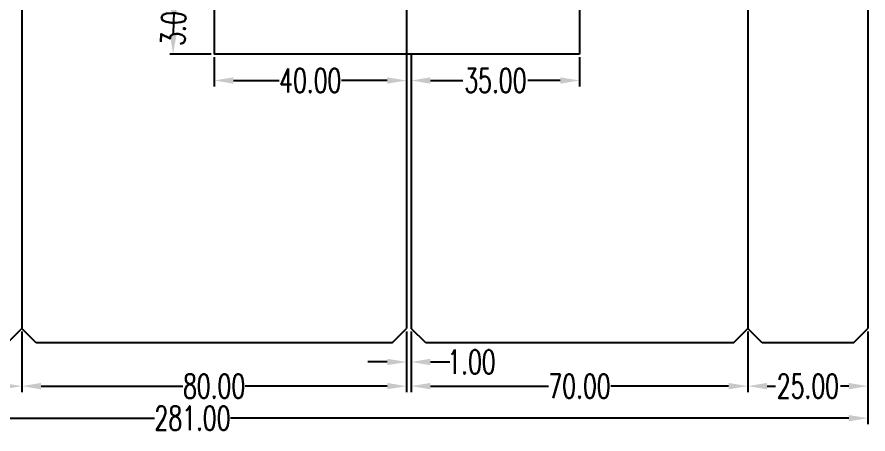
# Model space of a CAD drawing. Header units: inches. Extents: x 149964 to 151052, y -48230 to -47460.
# Drawn here: x 150165.8 to 150342.8, y -47837.7 to -47751 of the extents above; entities that cross this region are included whole.
import ezdxf

# ---------------------------------------------------------------- set-up
doc = ezdxf.new("R2010")
doc.units = ezdxf.units.IN
doc.header["$LTSCALE"] = 2
doc.header["$MEASUREMENT"] = 0
doc.header["$PDMODE"] = 3
doc.header["$PDSIZE"] = 0.3125
doc.layers.get('0').update_dxf_attribs({"linetype": 'CONTINUOUS'})
doc.layers.get('Defpoints').update_dxf_attribs({"linetype": 'CONTINUOUS'})
doc.layers.add('CAV-COR', color=1, linetype='CONTINUOUS')
doc.layers.add('dim', color=3, linetype='CONTINUOUS', lineweight=15)
doc.styles.add('roment', font='txt.shx', dxfattribs={"width": 0.67, "bigfont": 'chineset.shx'})
doc.styles.get("Standard").update_dxf_attribs({"font": 'txt.shx', "width": 0.67})
doc.dimstyles.new('2.00', dxfattribs={"dimtxt": 5, "dimasz": 4, "dimexe": 0.666, "dimexo": 0.626, "dimgap": 1, "dimtad": 0, "dimzin": 0, "dimdsep": 46, "dimtxsty": 'Standard', "dimcen": 0.09, "dimclrd": 3, "dimclre": 3, "dimclrt": 7, "dimazin": 0, "dimtfac": 1, "dimtofl": 0, "dimtmove": 0, "dimatfit": 0, "dimfxl": 0, "dimtolj": 1, "dimtzin": 0, "dimarcsym": 0})
doc.dimstyles.new('ISO-25', dxfattribs={"dimtxt": 5, "dimasz": 4, "dimexe": 1.25, "dimexo": 0.625, "dimtad": 0, "dimzin": 1, "dimdsep": 46, "dimtxsty": 'roment', "dimcen": 0, "dimclrd": 256, "dimclre": 256, "dimclrt": 7, "dimazin": 0, "dimtfac": 1, "dimtofl": 0, "dimtmove": 0, "dimatfit": 3, "dimfxl": 0, "dimarcsym": 0})

# ---------------------------------------------------------------- blocks, each defined once
blk = doc.blocks.new('*D35042')
at = {"layer": 'Defpoints', "color": 0}
for p in [(150206.79, -47758.72), (150246.79, -47758.72), (150246.79, -47764.18)]:
    blk.add_point(p, dxfattribs=at)
at = {"layer": 'dim', "lineweight": -2}
for p, q in [((150206.79, -47759.35), (150206.79, -47765.43)), ((150246.79, -47759.35), (150246.79, -47765.43)), ((150210.79, -47764.18), (150220.31, -47764.18)), ((150242.79, -47764.18), (150233.28, -47764.18))]:
    blk.add_line(p, q, dxfattribs=at)
at = {"layer": 'dim', "linetype": 'ByBlock'}
for points in [[(150210.79, -47763.52), (150210.79, -47764.85), (150206.79, -47764.18)], [(150242.79, -47764.85), (150242.79, -47763.52), (150246.79, -47764.18)]]:
    blk.add_solid(points, dxfattribs=at)
at = {"layer": 'dim', "color": 7, "linetype": 'ByBlock', "insert": (150226.79, -47764.18), "char_height": 5, "attachment_point": 5, "style": 'roment'}
blk.add_mtext('40.00', dxfattribs=at)
blk = doc.blocks.new('*D35043')
at = {"layer": 'Defpoints', "color": 0}
for p in [(150247.79, -47758.72), (150282.79, -47758.72), (150282.79, -47764.18)]:
    blk.add_point(p, dxfattribs=at)
at = {"layer": 'dim', "lineweight": -2}
for p, q in [((150247.79, -47759.35), (150247.79, -47765.43)), ((150282.79, -47759.35), (150282.79, -47765.43)), ((150251.79, -47764.18), (150258.53, -47764.18)), ((150278.79, -47764.18), (150272.06, -47764.18))]:
    blk.add_line(p, q, dxfattribs=at)
at = {"layer": 'dim', "linetype": 'ByBlock'}
for points in [[(150251.79, -47763.52), (150251.79, -47764.85), (150247.79, -47764.18)], [(150278.79, -47764.85), (150278.79, -47763.52), (150282.79, -47764.18)]]:
    blk.add_solid(points, dxfattribs=at)
at = {"layer": 'dim', "color": 7, "linetype": 'ByBlock', "insert": (150265.29, -47764.18), "char_height": 5, "attachment_point": 5, "style": 'roment'}
blk.add_mtext('35.00', dxfattribs=at)
blk = doc.blocks.new('*D35044')
at = {"layer": 'Defpoints', "color": 0}
for p in [(150246.79, -47815.72), (150247.79, -47815.72), (150247.79, -47822.71)]:
    blk.add_point(p, dxfattribs=at)
at = {"layer": 'dim', "lineweight": -2}
for p, q in [((150246.79, -47816.35), (150246.79, -47823.96)), ((150247.79, -47816.35), (150247.79, -47823.96)), ((150242.79, -47822.71), (150238.79, -47822.71)), ((150251.79, -47822.71), (150255.79, -47822.71))]:
    blk.add_line(p, q, dxfattribs=at)
at = {"layer": 'dim', "linetype": 'ByBlock'}
for points in [[(150242.79, -47823.38), (150242.79, -47822.05), (150246.79, -47822.71)], [(150251.79, -47822.05), (150251.79, -47823.38), (150247.79, -47822.71)]]:
    blk.add_solid(points, dxfattribs=at)
at = {"layer": 'dim', "color": 7, "linetype": 'ByBlock', "insert": (150260.33, -47822.71), "char_height": 5, "attachment_point": 5, "style": 'roment'}
blk.add_mtext('1.00', dxfattribs=at)
blk = doc.blocks.new('*D35045')
at = {"layer": 'Defpoints', "color": 0}
for p in [(150247.79, -47815.72), (150317.79, -47815.72), (150317.79, -47827.74)]:
    blk.add_point(p, dxfattribs=at)
at = {"layer": 'dim', "lineweight": -2}
for p, q in [((150247.79, -47816.35), (150247.79, -47828.99)), ((150317.79, -47816.35), (150317.79, -47828.99)), ((150251.79, -47827.74), (150276.31, -47827.74)), ((150313.79, -47827.74), (150289.28, -47827.74))]:
    blk.add_line(p, q, dxfattribs=at)
at = {"layer": 'dim', "linetype": 'ByBlock'}
for points in [[(150251.79, -47827.07), (150251.79, -47828.4), (150247.79, -47827.74)], [(150313.79, -47828.4), (150313.79, -47827.07), (150317.79, -47827.74)]]:
    blk.add_solid(points, dxfattribs=at)
at = {"layer": 'dim', "color": 7, "linetype": 'ByBlock', "insert": (150282.79, -47827.74), "char_height": 5, "attachment_point": 5, "style": 'roment'}
blk.add_mtext('70.00', dxfattribs=at)
blk = doc.blocks.new('*D35046')
at = {"layer": 'Defpoints', "color": 0}
for p in [(150317.79, -47815.72), (150342.79, -47815.72), (150342.79, -47827.74)]:
    blk.add_point(p, dxfattribs=at)
at = {"layer": 'dim', "lineweight": -2}
for p, q in [((150317.79, -47816.35), (150317.79, -47828.99)), ((150342.79, -47816.35), (150342.79, -47828.99)), ((150321.79, -47827.74), (150323.53, -47827.74)), ((150338.79, -47827.74), (150337.06, -47827.74))]:
    blk.add_line(p, q, dxfattribs=at)
at = {"layer": 'dim', "linetype": 'ByBlock'}
for points in [[(150321.79, -47827.07), (150321.79, -47828.4), (150317.79, -47827.74)], [(150338.79, -47828.4), (150338.79, -47827.07), (150342.79, -47827.74)]]:
    blk.add_solid(points, dxfattribs=at)
at = {"layer": 'dim', "color": 7, "linetype": 'ByBlock', "insert": (150330.29, -47827.74), "char_height": 5, "attachment_point": 5, "style": 'roment'}
blk.add_mtext('25.00', dxfattribs=at)
blk = doc.blocks.new('*D35047')
at = {"layer": 'Defpoints', "color": 0}
for p in [(150166.79, -47815.72), (150246.79, -47815.72), (150246.79, -47827.74)]:
    blk.add_point(p, dxfattribs=at)
at = {"layer": 'dim', "lineweight": -2}
for p, q in [((150166.79, -47816.35), (150166.79, -47828.99)), ((150246.79, -47816.35), (150246.79, -47828.99)), ((150170.79, -47827.74), (150200.31, -47827.74)), ((150242.79, -47827.74), (150213.28, -47827.74))]:
    blk.add_line(p, q, dxfattribs=at)
at = {"layer": 'dim', "linetype": 'ByBlock'}
for points in [[(150170.79, -47827.07), (150170.79, -47828.4), (150166.79, -47827.74)], [(150242.79, -47828.4), (150242.79, -47827.07), (150246.79, -47827.74)]]:
    blk.add_solid(points, dxfattribs=at)
at = {"layer": 'dim', "color": 7, "linetype": 'ByBlock', "insert": (150206.79, -47827.74), "char_height": 5, "attachment_point": 5, "style": 'roment'}
blk.add_mtext('80.00', dxfattribs=at)
blk = doc.blocks.new('*D35048')
at = {"layer": 'Defpoints', "color": 0}
for p in [(150086.79, -47815.72), (150166.79, -47815.72), (150166.79, -47827.74)]:
    blk.add_point(p, dxfattribs=at)
at = {"layer": 'dim', "lineweight": -2}
for p, q in [((150086.79, -47816.35), (150086.79, -47828.99)), ((150166.79, -47816.35), (150166.79, -47828.99)), ((150090.79, -47827.74), (150120.31, -47827.74)), ((150162.79, -47827.74), (150133.28, -47827.74))]:
    blk.add_line(p, q, dxfattribs=at)
at = {"layer": 'dim', "linetype": 'ByBlock'}
for points in [[(150090.79, -47827.07), (150090.79, -47828.4), (150086.79, -47827.74)], [(150162.79, -47828.4), (150162.79, -47827.07), (150166.79, -47827.74)]]:
    blk.add_solid(points, dxfattribs=at)
at = {"layer": 'dim', "color": 7, "linetype": 'ByBlock', "insert": (150126.79, -47827.74), "char_height": 5, "attachment_point": 5, "style": 'roment'}
blk.add_mtext('80.00', dxfattribs=at)
blk = doc.blocks.new('*D35050')
at = {"layer": 'Defpoints', "color": 0}
for p in [(150061.79, -47815.72), (150342.79, -47815.72), (150342.79, -47834.4)]:
    blk.add_point(p, dxfattribs=at)
at = {"layer": 'dim', "lineweight": -2}
for p, q in [((150061.79, -47816.35), (150061.79, -47835.65)), ((150342.79, -47816.35), (150342.79, -47835.65)), ((150065.79, -47834.4), (150194.41, -47834.4)), ((150338.79, -47834.4), (150210.18, -47834.4))]:
    blk.add_line(p, q, dxfattribs=at)
at = {"layer": 'dim', "linetype": 'ByBlock'}
for points in [[(150065.79, -47833.74), (150065.79, -47835.07), (150061.79, -47834.4)], [(150338.79, -47835.07), (150338.79, -47833.74), (150342.79, -47834.4)]]:
    blk.add_solid(points, dxfattribs=at)
at = {"layer": 'dim', "color": 7, "linetype": 'ByBlock', "insert": (150202.29, -47834.4), "char_height": 5, "attachment_point": 5, "style": 'roment'}
blk.add_mtext('281.00', dxfattribs=at)
blk = doc.blocks.new('*D35894')
at = {"layer": 'Defpoints', "color": 0}
for p in [(150220.69, -47747.36), (150246.79, -47748.72), (150198.29, -47754.55), (150206.79, -47758.72), (150282.79, -47758.72)]:
    blk.add_point(p, dxfattribs=at)
at = {"layer": 'dim', "color": 3, "linetype": 'ByBlock', "lineweight": -2}
for p, q in [((150220.06, -47747.32), (150197.92, -47746.16)), ((150206.17, -47758.72), (150197.59, -47758.72))]:
    blk.add_line(p, q, dxfattribs=at)
blk.add_arc((150437.6, -47758.72), 239.35, 177.9575, 179.0425, dxfattribs=at)
at = {"layer": 'dim', "color": 3, "linetype": 'ByBlock'}
for points in [[(150199.07, -47750.22), (150197.74, -47750.16), (150198.58, -47746.2)], [(150197.62, -47754.72), (150198.95, -47754.73), (150198.25, -47758.72)]]:
    blk.add_solid(points, dxfattribs=at)
at = {"layer": 'dim', "color": 7, "linetype": 'ByBlock', "insert": (150198.38, -47751.03), "char_height": 5, "attachment_point": 5, "rotation": 88.1585}
blk.add_mtext('\\A1;3.00%%d', dxfattribs=at)

msp = doc.modelspace()

# ---------------------------------------------------------------- linework, layer by layer
at = {"linetype": 'Continuous'}
for p, q in [((150317.793, -47718.723), (150317.793, -47815.723)), ((150342.793, -47718.723), (150342.793, -47815.723)), ((150166.793, -47741.723), (150166.793, -47815.723)), ((150246.793, -47758.723), (150246.793, -47815.723)), ((150247.793, -47758.723), (150247.793, -47815.723)), ((150163.793, -47818.723), (150166.793, -47815.723)), ((150169.793, -47818.723), (150166.793, -47815.723)), ((150243.793, -47818.723), (150246.793, -47815.723)), ((150250.793, -47818.723), (150247.793, -47815.723)), ((150314.793, -47818.723), (150317.793, -47815.723)), ((150320.793, -47818.723), (150317.793, -47815.723)), ((150339.793, -47818.723), (150342.793, -47815.723)), ((150243.793, -47818.723), (150169.793, -47818.723)), ((150314.793, -47818.723), (150250.793, -47818.723)), ((150339.793, -47818.723), (150320.793, -47818.723))]:
    msp.add_line(p, q, dxfattribs=at)
at = {"layer": 'CAV-COR'}
for p, q in [((150246.793, -47578.723), (150246.793, -47758.723)), ((150282.793, -47578.723), (150282.793, -47758.723)), ((150206.793, -47741.723), (150206.793, -47758.723)), ((150282.793, -47758.723), (150206.793, -47758.723))]:
    msp.add_line(p, q, dxfattribs=at)

# ---------------------------------------------------------------- dimensions: what is measured, and where the dimension line sits
at = {"layer": 'dim', "linetype": 'ByBlock'}
dim = msp.add_angular_dim_2l(base=(150198.291, -47754.546), line1=((150282.793, -47758.723), (150206.793, -47758.723)), line2=((150220.688, -47747.355), (150246.793, -47748.723)), dimstyle='2.00', dxfattribs=at)
dim.commit()
dim.dimension.update_dxf_attribs({"geometry": '*D35894', "text_midpoint": (150198.378, -47751.032), "dimtype": 162})
at = {"layer": 'dim'}
for base, p1, p2, picture, middle in [((150246.793, -47764.182), (150206.793, -47758.723), (150246.793, -47758.723), '*D35042', (150226.793, -47764.182)), ((150282.793, -47764.182), (150247.793, -47758.723), (150282.793, -47758.723), '*D35043', (150265.293, -47764.182)), ((150342.793, -47834.404), (150061.793, -47815.723), (150342.793, -47815.723), '*D35050', (150202.293, -47834.404)), ((150166.793, -47827.738), (150086.793, -47815.723), (150166.793, -47815.723), '*D35048', (150126.793, -47827.738)), ((150246.793, -47827.738), (150166.793, -47815.723), (150246.793, -47815.723), '*D35047', (150206.793, -47827.738)), ((150247.793, -47822.713), (150246.793, -47815.723), (150247.793, -47815.723), '*D35044', (150260.326, -47822.713)), ((150317.793, -47827.738), (150247.793, -47815.723), (150317.793, -47815.723), '*D35045', (150282.793, -47827.738)), ((150342.793, -47827.738), (150317.793, -47815.723), (150342.793, -47815.723), '*D35046', (150330.293, -47827.738))]:
    dim = msp.add_linear_dim(base=base, p1=p1, p2=p2, dimstyle='ISO-25', dxfattribs=at)
    dim.commit()
    dim.dimension.update_dxf_attribs({"geometry": picture, "text_midpoint": middle})

doc.saveas('drawing.dxf')
